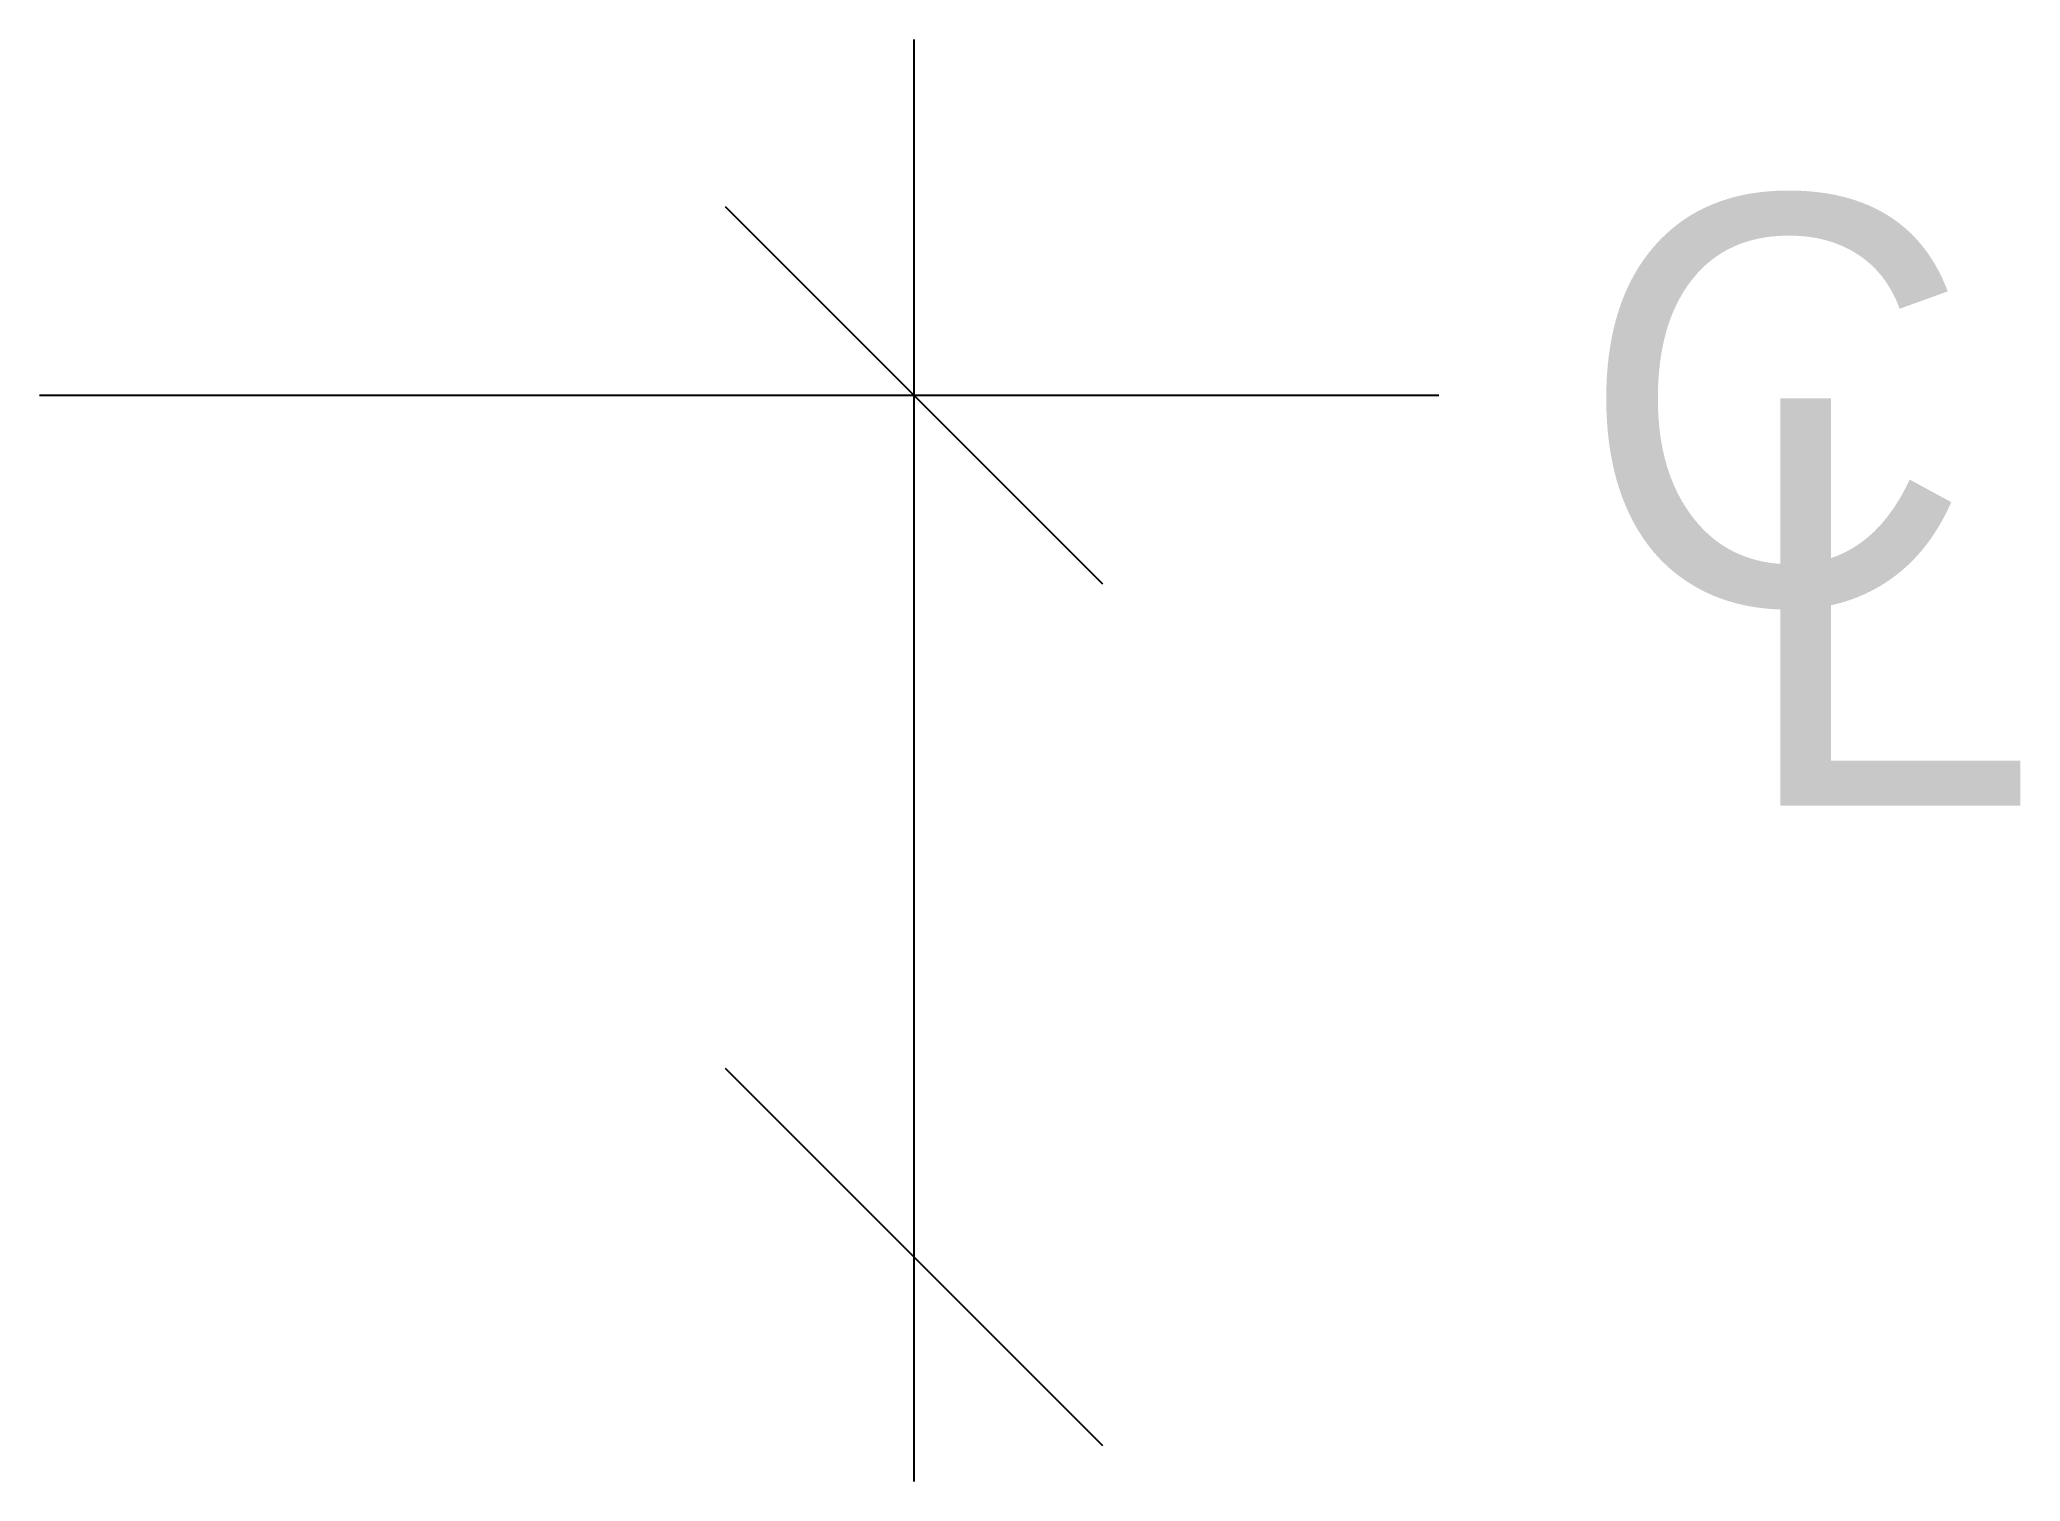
# Model space of a CAD drawing. Extents: x 1090.8 to 1115.2, y 674.9 to 692.6.
import ezdxf

# ---------------------------------------------------------------- set-up
doc = ezdxf.new("R2010")
doc.units = 0
doc.layers.add('TXT', color=2, linetype='CONTINUOUS')

msp = doc.modelspace()

# ---------------------------------------------------------------- linework, layer by layer
at = {"layer": 'TXT', "color": 0, "linetype": 'CONTINUOUS'}
for p, q in [((1101.584, 674.854), (1101.584, 692.645)), ((1103.911, 685.925), (1099.256, 690.581)), ((1108.055, 688.253), (1090.793, 688.253)), ((1103.911, 675.293), (1099.256, 679.948))]:
    msp.add_line(p, q, dxfattribs=at)

# ---------------------------------------------------------------- texts
at = {"layer": 'TXT', "color": 0}
for s, p in [('C', (1109.78, 685.682)), ('L', (1111.716, 683.192))]:
    msp.add_text(s, height=5.026, dxfattribs=at).set_placement(p)

doc.saveas('drawing.dxf')
